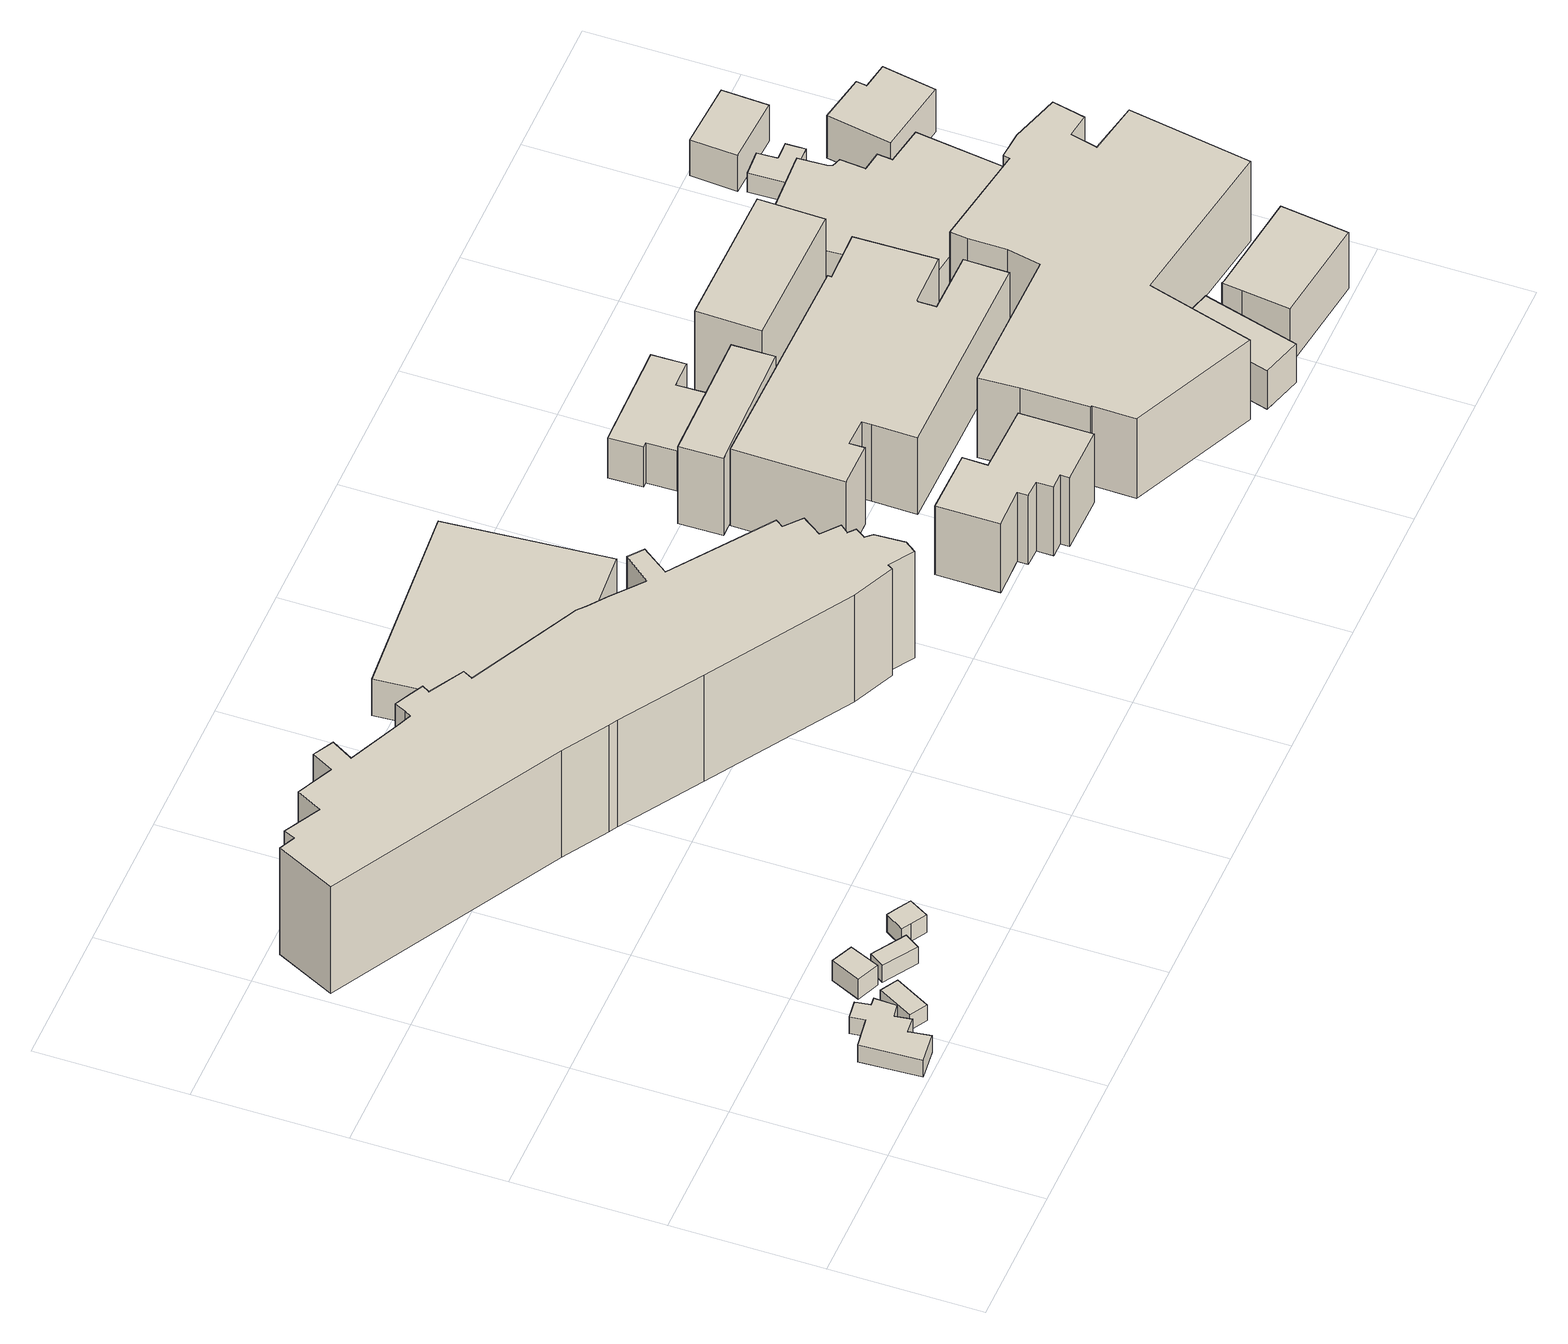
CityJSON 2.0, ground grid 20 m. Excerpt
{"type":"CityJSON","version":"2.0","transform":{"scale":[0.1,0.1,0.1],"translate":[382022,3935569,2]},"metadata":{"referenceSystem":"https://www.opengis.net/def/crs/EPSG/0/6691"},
"CityObjects":{
"building1":{"type":"Building","attributes":{"地域地区":", ,","usage":"401","measuredHeight":3.2,"BuildingDetails.fireproofStructureType":"0","BuildingDetails.landUsePlanType":"0","BuildingDetails.prefecture":"13","BuildingDetails.city":"13111","BuildingDetails.surveyYear":2016},"geometry":[{"type":"Solid","lod":"1","boundaries":[[[[0,1,2,3,4,5,6,7,8,9,10,11]],[[10,12,13,11]],[[9,14,12,10]],[[8,15,14,9]],[[7,16,15,8]],[[6,17,16,7]],[[5,18,17,6]],[[4,19,18,5]],[[3,20,19,4]],[[2,21,20,3]],[[1,22,21,2]],[[0,23,22,1]],[[11,13,23,0]],[[12,14,15,16,17,18,19,20,21,22,23,13]]]]}]},
"building2":{"type":"Building","attributes":{"平成28年度建物利用現況.図形面積":14.42,"平成28年度建物利用現況.建物地上階数":0,"平成28年度建物利用現況.建物地下階数":0,"平成28年度建物利用現況.建物構造コード":"0","平成28年度建物利用現況.建物用途分類コード":"121","平成28年度建物利用現況.建物用途細分類コード":"0","平成28年度建物利用現況.延べ面積換算コード":"0","平成28年度建物利用現況.変化フラグ":"0","平成28年度建物利用現況.延べ面積換算係数":"0.000","平成28年度建物利用現況.過年度修正フラグ":"0","平成28年度建物利用現況.調整フラグ":"1","平成28年度建物利用現況.説明注記":"物置","平成28年度建物利用現況.区市町村コード":"111","平成28年度建物利用現況.大字・町コード":"24","平成28年度建物利用現況.町・丁目コード":"2","平成28年度建物利用現況.13_区市町村コード_大字・町コード_町・丁目コード":"13111024002","平成28年度建物利用現況.区市町村名称":"大田区","平成28年度建物利用現況.町丁目名称":"多摩川二丁目","地域地区":", ,","usage":"401","measuredHeight":6.8,"BuildingDetails.buildingRoofEdgeArea":14.42,"BuildingDetails.fireproofStructureType":"0","BuildingDetails.landUsePlanType":"2121","BuildingDetails.prefecture":"13","BuildingDetails.city":"13111","BuildingDetails.surveyYear":2016},"geometry":[{"type":"Solid","lod":"1","boundaries":[[[[24,25,26,27]],[[26,28,29,27]],[[25,30,28,26]],[[24,31,30,25]],[[27,29,31,24]],[[28,30,31,29]]]]}]},
"building3":{"type":"Building","attributes":{"平成28年度建物利用現況.図形面積":14.15,"平成28年度建物利用現況.建物構造コード":"22","平成28年度建物利用現況.建物用途分類コード":"121","平成28年度建物利用現況.建物用途細分類コード":"0","平成28年度建物利用現況.延べ面積換算コード":"1","平成28年度建物利用現況.変化フラグ":"0","平成28年度建物利用現況.延べ面積換算係数":"1.000","平成28年度建物利用現況.過年度修正フラグ":"0","平成28年度建物利用現況.調整フラグ":"0","平成28年度建物利用現況.区市町村コード":"111","平成28年度建物利用現況.大字・町コード":"24","平成28年度建物利用現況.町・丁目コード":"2","平成28年度建物利用現況.13_区市町村コード_大字・町コード_町・丁目コード":"13111024002","平成28年度建物利用現況.区市町村名称":"大田区","平成28年度建物利用現況.町丁目名称":"多摩川二丁目","地域地区":", ,","usage":"401","measuredHeight":5.5,"storeysAboveGround":1,"storeysBelowGround":0,"BuildingDetails.buildingRoofEdgeArea":14.15,"BuildingDetails.fireproofStructureType":"1003","BuildingDetails.landUsePlanType":"2121","BuildingDetails.prefecture":"13","BuildingDetails.city":"13111","BuildingDetails.surveyYear":2016},"geometry":[{"type":"Solid","lod":"1","boundaries":[[[[32,33,34,35]],[[34,36,37,35]],[[33,38,36,34]],[[32,39,38,33]],[[35,37,39,32]],[[36,38,39,37]]]]}]},
"building4":{"type":"Building","attributes":{"平成28年度建物利用現況.図形面積":12.69,"平成28年度建物利用現況.建物地上階数":0,"平成28年度建物利用現況.建物地下階数":0,"平成28年度建物利用現況.建物構造コード":"0","平成28年度建物利用現況.建物用途分類コード":"121","平成28年度建物利用現況.建物用途細分類コード":"0","平成28年度建物利用現況.延べ面積換算コード":"0","平成28年度建物利用現況.変化フラグ":"0","平成28年度建物利用現況.延べ面積換算係数":"0.000","平成28年度建物利用現況.過年度修正フラグ":"0","平成28年度建物利用現況.調整フラグ":"1","平成28年度建物利用現況.説明注記":"物置","平成28年度建物利用現況.区市町村コード":"111","平成28年度建物利用現況.大字・町コード":"24","平成28年度建物利用現況.町・丁目コード":"2","平成28年度建物利用現況.13_区市町村コード_大字・町コード_町・丁目コード":"13111024002","平成28年度建物利用現況.区市町村名称":"大田区","平成28年度建物利用現況.町丁目名称":"多摩川二丁目","地域地区":", ,","usage":"401","measuredHeight":5.5,"BuildingDetails.buildingRoofEdgeArea":12.69,"BuildingDetails.fireproofStructureType":"0","BuildingDetails.landUsePlanType":"2121","BuildingDetails.prefecture":"13","BuildingDetails.city":"13111","BuildingDetails.surveyYear":2016},"geometry":[{"type":"Solid","lod":"1","boundaries":[[[[40,41,42,43]],[[42,44,45,43]],[[41,46,44,42]],[[40,47,46,41]],[[43,45,47,40]],[[44,46,47,45]]]]}]},
"building5":{"type":"Building","attributes":{"平成28年度建物利用現況.図形面積":10.86,"平成28年度建物利用現況.建物地上階数":0,"平成28年度建物利用現況.建物地下階数":0,"平成28年度建物利用現況.建物構造コード":"0","平成28年度建物利用現況.建物用途分類コード":"121","平成28年度建物利用現況.建物用途細分類コード":"0","平成28年度建物利用現況.延べ面積換算コード":"0","平成28年度建物利用現況.変化フラグ":"0","平成28年度建物利用現況.延べ面積換算係数":"0.000","平成28年度建物利用現況.過年度修正フラグ":"0","平成28年度建物利用現況.調整フラグ":"1","平成28年度建物利用現況.説明注記":"物置","平成28年度建物利用現況.区市町村コード":"111","平成28年度建物利用現況.大字・町コード":"24","平成28年度建物利用現況.町・丁目コード":"2","平成28年度建物利用現況.13_区市町村コード_大字・町コード_町・丁目コード":"13111024002","平成28年度建物利用現況.区市町村名称":"大田区","平成28年度建物利用現況.町丁目名称":"多摩川二丁目","地域地区":", ,","usage":"401","measuredHeight":8.4,"BuildingDetails.buildingRoofEdgeArea":10.86,"BuildingDetails.fireproofStructureType":"0","BuildingDetails.landUsePlanType":"2121","BuildingDetails.prefecture":"13","BuildingDetails.city":"13111","BuildingDetails.surveyYear":2016},"geometry":[{"type":"Solid","lod":"1","boundaries":[[[[48,49,50,51,52,53]],[[52,54,55,53]],[[51,56,54,52]],[[50,57,56,51]],[[49,58,57,50]],[[48,59,58,49]],[[53,55,59,48]],[[54,56,57,58,59,55]]]]}]},
"building6":{"type":"Building","attributes":{"平成28年度建物利用現況.図形面積":10.36,"平成28年度建物利用現況.建物地上階数":0,"平成28年度建物利用現況.建物地下階数":0,"平成28年度建物利用現況.建物構造コード":"0","平成28年度建物利用現況.建物用途分類コード":"132","平成28年度建物利用現況.建物用途細分類コード":"0","平成28年度建物利用現況.延べ面積換算コード":"0","平成28年度建物利用現況.変化フラグ":"0","平成28年度建物利用現況.延べ面積換算係数":"0.000","平成28年度建物利用現況.過年度修正フラグ":"0","平成28年度建物利用現況.調整フラグ":"1","平成28年度建物利用現況.説明注記":"外","平成28年度建物利用現況.区市町村コード":"111","平成28年度建物利用現況.大字・町コード":"24","平成28年度建物利用現況.町・丁目コード":"2","平成28年度建物利用現況.13_区市町村コード_大字・町コード_町・丁目コード":"13111024002","平成28年度建物利用現況.区市町村名称":"大田区","平成28年度建物利用現況.町丁目名称":"多摩川二丁目","地域地区":"11,18,25","多摩川浸水想定区域（計画規模）.規模":"L1","多摩川浸水想定区域（計画規模）.浸水ランク":"2","多摩川浸水想定区域（計画規模）.浸水深":1.69,"多摩川浸水想定区域（想定最大規模）.規模":"L2","多摩川浸水想定区域（想定最大規模）.浸水ランク":"2","多摩川浸水想定区域（想定最大規模）.浸水深":2.73,"多摩川浸水想定区域（想定最大規模）.継続時間":1,"城南地区浸水想定区域（想定最大規模）.規模":"L2","城南地区浸水想定区域（想定最大規模）.浸水ランク":"1","城南地区浸水想定区域（想定最大規模）.浸水深":0.281,"usage":"412","measuredHeight":11.4,"BuildingDetails.buildingRoofEdgeArea":10.36,"BuildingDetails.fireproofStructureType":"0","BuildingDetails.districtsAndZonesType":"11","BuildingDetails.landUsePlanType":"2112","BuildingDetails.prefecture":"13","BuildingDetails.city":"13111","BuildingDetails.surveyYear":2016},"geometry":[{"type":"Solid","lod":"1","boundaries":[[[[60,61,62,63,64,65]],[[64,66,67,65]],[[63,68,66,64]],[[62,69,68,63]],[[61,70,69,62]],[[60,71,70,61]],[[65,67,71,60]],[[66,68,69,70,71,67]]]]}]},
"building7":{"type":"Building","attributes":{"平成28年度建物利用現況.図形面積":1347.59,"平成28年度建物利用現況.建物地上階数":10,"平成28年度建物利用現況.建物地下階数":0,"平成28年度建物利用現況.建物構造コード":"11","平成28年度建物利用現況.建物用途分類コード":"132","平成28年度建物利用現況.建物用途細分類コード":"0","平成28年度建物利用現況.延べ面積換算コード":"1","平成28年度建物利用現況.変化フラグ":"0","平成28年度建物利用現況.延べ面積換算係数":"1.000","平成28年度建物利用現況.過年度修正フラグ":"0","平成28年度建物利用現況.調整フラグ":"0","平成28年度建物利用現況.区市町村コード":"111","平成28年度建物利用現況.大字・町コード":"24","平成28年度建物利用現況.町・丁目コード":"2","平成28年度建物利用現況.13_区市町村コード_大字・町コード_町・丁目コード":"13111024002","平成28年度建物利用現況.区市町村名称":"大田区","平成28年度建物利用現況.町丁目名称":"多摩川二丁目","地域地区":"11,18,25","多摩川浸水想定区域（計画規模）.規模":"L1","多摩川浸水想定区域（計画規模）.浸水ランク":"2","多摩川浸水想定区域（計画規模）.浸水深":1.72,"多摩川浸水想定区域（想定最大規模）.規模":"L2","多摩川浸水想定区域（想定最大規模）.浸水ランク":"2","多摩川浸水想定区域（想定最大規模）.浸水深":2.79,"多摩川浸水想定区域（想定最大規模）.継続時間":1,"城南地区浸水想定区域（想定最大規模）.規模":"L2","城南地区浸水想定区域（想定最大規模）.浸水ランク":"1","城南地区浸水想定区域（想定最大規模）.浸水深":0.281,"usage":"412","measuredHeight":29.2,"storeysAboveGround":10,"storeysBelowGround":0,"BuildingDetails.buildingRoofEdgeArea":1347.59,"BuildingDetails.fireproofStructureType":"1001","BuildingDetails.districtsAndZonesType":"11","BuildingDetails.landUsePlanType":"2112","BuildingDetails.prefecture":"13","BuildingDetails.city":"13111","BuildingDetails.surveyYear":2016},"geometry":[{"type":"Solid","lod":"1","boundaries":[[[[72,73,74,75,76,77,78,79,80,81,82,83,84,85,86,87,88,89,90,91,92,93,94,95,96,97,98,99,100,101,102,103,104,105,106,107,108,109,110,111,112,113,114,115]],[[114,116,117,115]],[[113,118,116,114]],[[112,119,118,113]],[[111,120,119,112]],[[110,121,120,111]],[[109,122,121,110]],[[108,123,122,109]],[[107,124,123,108]],[[106,125,124,107]],[[105,126,125,106]],[[104,127,126,105]],[[103,128,127,104]],[[102,129,128,103]],[[101,130,129,102]],[[100,131,130,101]],[[99,132,131,100]],[[98,133,132,99]],[[97,134,133,98]],[[96,135,134,97]],[[95,136,135,96]],[[94,137,136,95]],[[93,138,137,94]],[[92,139,138,93]],[[91,140,139,92]],[[90,141,140,91]],[[89,142,141,90]],[[88,143,142,89]],[[87,144,143,88]],[[86,145,144,87]],[[85,146,145,86]],[[84,147,146,85]],[[83,148,147,84]],[[82,149,148,83]],[[81,150,149,82]],[[80,151,150,81]],[[79,152,151,80]],[[78,153,152,79]],[[77,154,153,78]],[[76,155,154,77]],[[75,156,155,76]],[[74,157,156,75]],[[73,158,157,74]],[[72,159,158,73]],[[115,117,159,72]],[[116,118,119,120,121,122,123,124,125,126,127,128,129,130,131,132,133,134,135,136,137,138,139,140,141,142,143,144,145,146,147,148,149,150,151,152,153,154,155,156,157,158,159,117]]]]}]},
"building8":{"type":"Building","attributes":{"平成28年度建物利用現況.図形面積":623.64,"平成28年度建物利用現況.建物地上階数":0,"平成28年度建物利用現況.建物地下階数":0,"平成28年度建物利用現況.建物構造コード":"0","平成28年度建物利用現況.建物用途分類コード":"132","平成28年度建物利用現況.建物用途細分類コード":"0","平成28年度建物利用現況.延べ面積換算コード":"0","平成28年度建物利用現況.変化フラグ":"0","平成28年度建物利用現況.延べ面積換算係数":"0.000","平成28年度建物利用現況.過年度修正フラグ":"0","平成28年度建物利用現況.調整フラグ":"1","平成28年度建物利用現況.説明注記":"立体駐車場","平成28年度建物利用現況.区市町村コード":"111","平成28年度建物利用現況.大字・町コード":"24","平成28年度建物利用現況.町・丁目コード":"2","平成28年度建物利用現況.13_区市町村コード_大字・町コード_町・丁目コード":"13111024002","平成28年度建物利用現況.区市町村名称":"大田区","平成28年度建物利用現況.町丁目名称":"多摩川二丁目","地域地区":"11,18,25","多摩川浸水想定区域（計画規模）.規模":"L1","多摩川浸水想定区域（計画規模）.浸水ランク":"2","多摩川浸水想定区域（計画規模）.浸水深":1.79,"多摩川浸水想定区域（想定最大規模）.規模":"L2","多摩川浸水想定区域（想定最大規模）.浸水ランク":"2","多摩川浸水想定区域（想定最大規模）.浸水深":2.83,"多摩川浸水想定区域（想定最大規模）.継続時間":1,"城南地区浸水想定区域（想定最大規模）.規模":"L2","城南地区浸水想定区域（想定最大規模）.浸水ランク":"1","城南地区浸水想定区域（想定最大規模）.浸水深":0.284,"usage":"412","measuredHeight":7.7,"BuildingDetails.buildingRoofEdgeArea":623.64,"BuildingDetails.fireproofStructureType":"0","BuildingDetails.districtsAndZonesType":"11","BuildingDetails.landUsePlanType":"2112","BuildingDetails.prefecture":"13","BuildingDetails.city":"13111","BuildingDetails.surveyYear":2016},"geometry":[{"type":"Solid","lod":"1","boundaries":[[[[160,161,162,163,164,165,166,167,168,169,170]],[[169,171,172,170]],[[168,173,171,169]],[[167,174,173,168]],[[166,175,174,167]],[[165,176,175,166]],[[164,177,176,165]],[[163,178,177,164]],[[162,179,178,163]],[[161,180,179,162]],[[160,181,180,161]],[[170,172,181,160]],[[171,173,174,175,176,177,178,179,180,181,172]]]]}]},
"building9":{"type":"Building","attributes":{"平成28年度建物利用現況.図形面積":117.77,"平成28年度建物利用現況.建物構造コード":"11","平成28年度建物利用現況.建物用途分類コード":"132","平成28年度建物利用現況.建物用途細分類コード":"0","平成28年度建物利用現況.延べ面積換算コード":"1","平成28年度建物利用現況.変化フラグ":"0","平成28年度建物利用現況.延べ面積換算係数":"1.000","平成28年度建物利用現況.過年度修正フラグ":"0","平成28年度建物利用現況.調整フラグ":"0","平成28年度建物利用現況.区市町村コード":"111","平成28年度建物利用現況.大字・町コード":"24","平成28年度建物利用現況.町・丁目コード":"2","平成28年度建物利用現況.13_区市町村コード_大字・町コード_町・丁目コード":"13111024002","平成28年度建物利用現況.区市町村名称":"大田区","平成28年度建物利用現況.町丁目名称":"多摩川二丁目","地域地区":"11,18,25","多摩川浸水想定区域（計画規模）.規模":"L1","多摩川浸水想定区域（計画規模）.浸水ランク":"2","多摩川浸水想定区域（計画規模）.浸水深":1.88,"多摩川浸水想定区域（想定最大規模）.規模":"L2","多摩川浸水想定区域（想定最大規模）.浸水ランク":"3","多摩川浸水想定区域（想定最大規模）.浸水深":3.05,"多摩川浸水想定区域（想定最大規模）.継続時間":1,"城南地区浸水想定区域（想定最大規模）.規模":"L2","城南地区浸水想定区域（想定最大規模）.浸水ランク":"1","城南地区浸水想定区域（想定最大規模）.浸水深":0.204,"usage":"412","measuredHeight":6.2,"storeysAboveGround":1,"storeysBelowGround":0,"BuildingDetails.buildingRoofEdgeArea":117.77,"BuildingDetails.fireproofStructureType":"1001","BuildingDetails.districtsAndZonesType":"11","BuildingDetails.landUsePlanType":"2112","BuildingDetails.prefecture":"13","BuildingDetails.city":"13111","BuildingDetails.surveyYear":2016},"geometry":[{"type":"Solid","lod":"1","boundaries":[[[[182,183,184,185,186,187,188,189]],[[188,190,191,189]],[[187,192,190,188]],[[186,193,192,187]],[[185,194,193,186]],[[184,195,194,185]],[[183,196,195,184]],[[182,197,196,183]],[[189,191,197,182]],[[190,192,193,194,195,196,197,191]]]]}]},
"building10":{"type":"Building","attributes":{"平成28年度建物利用現況.図形面積":163.72,"平成28年度建物利用現況.建物地上階数":4,"平成28年度建物利用現況.建物地下階数":0,"平成28年度建物利用現況.建物構造コード":"11","平成28年度建物利用現況.建物用途分類コード":"132","平成28年度建物利用現況.建物用途細分類コード":"0","平成28年度建物利用現況.延べ面積換算コード":"1","平成28年度建物利用現況.変化フラグ":"0","平成28年度建物利用現況.延べ面積換算係数":"1.000","平成28年度建物利用現況.過年度修正フラグ":"0","平成28年度建物利用現況.調整フラグ":"0","平成28年度建物利用現況.区市町村コード":"111","平成28年度建物利用現況.大字・町コード":"24","平成28年度建物利用現況.町・丁目コード":"2","平成28年度建物利用現況.13_区市町村コード_大字・町コード_町・丁目コード":"13111024002","平成28年度建物利用現況.区市町村名称":"大田区","平成28年度建物利用現況.町丁目名称":"多摩川二丁目","地域地区":"11,18,25","多摩川浸水想定区域（計画規模）.規模":"L1","多摩川浸水想定区域（計画規模）.浸水ランク":"2","多摩川浸水想定区域（計画規模）.浸水深":1.44,"多摩川浸水想定区域（想定最大規模）.規模":"L2","多摩川浸水想定区域（想定最大規模）.浸水ランク":"2","多摩川浸水想定区域（想定最大規模）.浸水深":2.48,"多摩川浸水想定区域（想定最大規模）.継続時間":1,"城南地区浸水想定区域（想定最大規模）.規模":"L2","城南地区浸水想定区域（想定最大規模）.浸水ランク":"1","城南地区浸水想定区域（想定最大規模）.浸水深":0.1,"usage":"412","measuredHeight":12.6,"storeysAboveGround":4,"storeysBelowGround":0,"BuildingDetails.buildingRoofEdgeArea":163.72,"BuildingDetails.fireproofStructureType":"1001","BuildingDetails.districtsAndZonesType":"11","BuildingDetails.landUsePlanType":"2112","BuildingDetails.prefecture":"13","BuildingDetails.city":"13111","BuildingDetails.surveyYear":2016},"geometry":[{"type":"Solid","lod":"1","boundaries":[[[[198,199,200,201,202,203,204,205,206,207,208,209]],[[208,210,211,209]],[[207,212,210,208]],[[206,213,212,207]],[[205,214,213,206]],[[204,215,214,205]],[[203,216,215,204]],[[202,217,216,203]],[[201,218,217,202]],[[200,219,218,201]],[[199,220,219,200]],[[198,221,220,199]],[[209,211,221,198]],[[210,212,213,214,215,216,217,218,219,220,221,211]]]]}]},
"building11":{"type":"Building","attributes":{"平成28年度建物利用現況.図形面積":101.2,"平成28年度建物利用現況.建物地上階数":4,"平成28年度建物利用現況.建物地下階数":0,"平成28年度建物利用現況.建物構造コード":"11","平成28年度建物利用現況.建物用途分類コード":"141","平成28年度建物利用現況.建物用途細分類コード":"0","平成28年度建物利用現況.延べ面積換算コード":"1","平成28年度建物利用現況.変化フラグ":"0","平成28年度建物利用現況.延べ面積換算係数":"1.000","平成28年度建物利用現況.過年度修正フラグ":"0","平成28年度建物利用現況.調整フラグ":"0","平成28年度建物利用現況.区市町村コード":"111","平成28年度建物利用現況.大字・町コード":"24","平成28年度建物利用現況.町・丁目コード":"2","平成28年度建物利用現況.13_区市町村コード_大字・町コード_町・丁目コード":"13111024002","平成28年度建物利用現況.区市町村名称":"大田区","平成28年度建物利用現況.町丁目名称":"多摩川二丁目","地域地区":"11,18,25","多摩川浸水想定区域（計画規模）.規模":"L1","多摩川浸水想定区域（計画規模）.浸水ランク":"2","多摩川浸水想定区域（計画規模）.浸水深":1.48,"多摩川浸水想定区域（想定最大規模）.規模":"L2","多摩川浸水想定区域（想定最大規模）.浸水ランク":"2","多摩川浸水想定区域（想定最大規模）.浸水深":2.44,"多摩川浸水想定区域（想定最大規模）.継続時間":1,"城南地区浸水想定区域（想定最大規模）.規模":"L2","城南地区浸水想定区域（想定最大規模）.浸水ランク":"1","城南地区浸水想定区域（想定最大規模）.浸水深":0.124,"usage":"441","measuredHeight":15.3,"storeysAboveGround":4,"storeysBelowGround":0,"BuildingDetails.buildingRoofEdgeArea":101.2,"BuildingDetails.fireproofStructureType":"1001","BuildingDetails.districtsAndZonesType":"11","BuildingDetails.landUsePlanType":"213","BuildingDetails.prefecture":"13","BuildingDetails.city":"13111","BuildingDetails.surveyYear":2016},"geometry":[{"type":"Solid","lod":"1","boundaries":[[[[222,223,224,225]],[[224,226,227,225]],[[223,228,226,224]],[[222,229,228,223]],[[225,227,229,222]],[[226,228,229,227]]]]}]},
"building12":{"type":"Building","attributes":{"平成28年度建物利用現況.図形面積":104.91,"平成28年度建物利用現況.建物地上階数":2,"平成28年度建物利用現況.建物地下階数":0,"平成28年度建物利用現況.建物構造コード":"12","平成28年度建物利用現況.建物用途分類コード":"141","平成28年度建物利用現況.建物用途細分類コード":"0","平成28年度建物利用現況.延べ面積換算コード":"1","平成28年度建物利用現況.変化フラグ":"0","平成28年度建物利用現況.延べ面積換算係数":"1.000","平成28年度建物利用現況.過年度修正フラグ":"0","平成28年度建物利用現況.調整フラグ":"0","平成28年度建物利用現況.区市町村コード":"111","平成28年度建物利用現況.大字・町コード":"24","平成28年度建物利用現況.町・丁目コード":"2","平成28年度建物利用現況.13_区市町村コード_大字・町コード_町・丁目コード":"13111024002","平成28年度建物利用現況.区市町村名称":"大田区","平成28年度建物利用現況.町丁目名称":"多摩川二丁目","地域地区":"11,18,25","多摩川浸水想定区域（計画規模）.規模":"L1","多摩川浸水想定区域（計画規模）.浸水ランク":"2","多摩川浸水想定区域（計画規模）.浸水深":1.26,"多摩川浸水想定区域（想定最大規模）.規模":"L2","多摩川浸水想定区域（想定最大規模）.浸水ランク":"2","多摩川浸水想定区域（想定最大規模）.浸水深":2.14,"多摩川浸水想定区域（想定最大規模）.継続時間":1,"城南地区浸水想定区域（想定最大規模）.規模":"L2","城南地区浸水想定区域（想定最大規模）.浸水ランク":"1","城南地区浸水想定区域（想定最大規模）.浸水深":0.069,"usage":"441","measuredHeight":7.1,"storeysAboveGround":2,"storeysBelowGround":0,"BuildingDetails.buildingRoofEdgeArea":104.91,"BuildingDetails.fireproofStructureType":"1002","BuildingDetails.districtsAndZonesType":"11","BuildingDetails.landUsePlanType":"213","BuildingDetails.prefecture":"13","BuildingDetails.city":"13111","BuildingDetails.surveyYear":2016},"geometry":[{"type":"Solid","lod":"1","boundaries":[[[[230,231,232,233,234,235,236,237]],[[236,238,239,237]],[[235,240,238,236]],[[234,241,240,235]],[[233,242,241,234]],[[232,243,242,233]],[[231,244,243,232]],[[230,245,244,231]],[[237,239,245,230]],[[238,240,241,242,243,244,245,239]]]]}]},
"building13":{"type":"Building","attributes":{"平成28年度建物利用現況.図形面積":679.63,"平成28年度建物利用現況.建物地上階数":4,"平成28年度建物利用現況.建物地下階数":0,"平成28年度建物利用現況.建物構造コード":"11","平成28年度建物利用現況.建物用途分類コード":"141","平成28年度建物利用現況.建物用途細分類コード":"0","平成28年度建物利用現況.延べ面積換算コード":"2","平成28年度建物利用現況.変化フラグ":"0","平成28年度建物利用現況.延べ面積換算係数":"0.800","平成28年度建物利用現況.過年度修正フラグ":"0","平成28年度建物利用現況.調整フラグ":"0","平成28年度建物利用現況.区市町村コード":"111","平成28年度建物利用現況.大字・町コード":"24","平成28年度建物利用現況.町・丁目コード":"2","平成28年度建物利用現況.13_区市町村コード_大字・町コード_町・丁目コード":"13111024002","平成28年度建物利用現況.区市町村名称":"大田区","平成28年度建物利用現況.町丁目名称":"多摩川二丁目","地域地区":"11,18,25","多摩川浸水想定区域（計画規模）.規模":"L1","多摩川浸水想定区域（計画規模）.浸水ランク":"2","多摩川浸水想定区域（計画規模）.浸水深":1.48,"多摩川浸水想定区域（想定最大規模）.規模":"L2","多摩川浸水想定区域（想定最大規模）.浸水ランク":"2","多摩川浸水想定区域（想定最大規模）.浸水深":2.44,"多摩川浸水想定区域（想定最大規模）.継続時間":1,"城南地区浸水想定区域（想定最大規模）.規模":"L2","城南地区浸水想定区域（想定最大規模）.浸水ランク":"1","城南地区浸水想定区域（想定最大規模）.浸水深":0.124,"usage":"441","measuredHeight":15,"storeysAboveGround":4,"storeysBelowGround":0,"BuildingDetails.buildingRoofEdgeArea":679.63,"BuildingDetails.fireproofStructureType":"1001","BuildingDetails.districtsAndZonesType":"11","BuildingDetails.landUsePlanType":"213","BuildingDetails.prefecture":"13","BuildingDetails.city":"13111","BuildingDetails.surveyYear":2016},"geometry":[{"type":"Solid","lod":"1","boundaries":[[[[246,247,248,249,250,251,252,253,254,255,256,257,258,259,260,261]],[[260,262,263,261]],[[259,264,262,260]],[[258,265,264,259]],[[257,266,265,258]],[[256,267,266,257]],[[255,268,267,256]],[[254,269,268,255]],[[253,270,269,254]],[[252,271,270,253]],[[251,272,271,252]],[[250,273,272,251]],[[249,274,273,250]],[[248,275,274,249]],[[247,276,275,248]],[[246,277,276,247]],[[261,263,277,246]],[[262,264,265,266,267,268,269,270,271,272,273,274,275,276,277,263]]]]}]},
"building14":{"type":"Building","attributes":{"平成28年度建物利用現況.図形面積":172,"平成28年度建物利用現況.建物地上階数":4,"平成28年度建物利用現況.建物地下階数":0,"平成28年度建物利用現況.建物構造コード":"11","平成28年度建物利用現況.建物用途分類コード":"141","平成28年度建物利用現況.建物用途細分類コード":"0","平成28年度建物利用現況.延べ面積換算コード":"1","平成28年度建物利用現況.変化フラグ":"0","平成28年度建物利用現況.延べ面積換算係数":"1.000","平成28年度建物利用現況.過年度修正フラグ":"0","平成28年度建物利用現況.調整フラグ":"0","平成28年度建物利用現況.区市町村コード":"111","平成28年度建物利用現況.大字・町コード":"24","平成28年度建物利用現況.町・丁目コード":"2","平成28年度建物利用現況.13_区市町村コード_大字・町コード_町・丁目コード":"13111024002","平成28年度建物利用現況.区市町村名称":"大田区","平成28年度建物利用現況.町丁目名称":"多摩川二丁目","地域地区":"11,18,25","多摩川浸水想定区域（計画規模）.規模":"L1","多摩川浸水想定区域（計画規模）.浸水ランク":"2","多摩川浸水想定区域（計画規模）.浸水深":1.01,"多摩川浸水想定区域（想定最大規模）.規模":"L2","多摩川浸水想定区域（想定最大規模）.浸水ランク":"2","多摩川浸水想定区域（想定最大規模）.浸水深":1.81,"多摩川浸水想定区域（想定最大規模）.継続時間":1,"城南地区浸水想定区域（想定最大規模）.規模":"L2","城南地区浸水想定区域（想定最大規模）.浸水ランク":"1","城南地区浸水想定区域（想定最大規模）.浸水深":0.032,"usage":"441","measuredHeight":16.7,"storeysAboveGround":4,"storeysBelowGround":0,"BuildingDetails.buildingRoofEdgeArea":172,"BuildingDetails.fireproofStructureType":"1001","BuildingDetails.districtsAndZonesType":"11","BuildingDetails.landUsePlanType":"213","BuildingDetails.prefecture":"13","BuildingDetails.city":"13111","BuildingDetails.surveyYear":2016},"geometry":[{"type":"Solid","lod":"1","boundaries":[[[[278,279,280,281]],[[280,282,283,281]],[[279,284,282,280]],[[278,285,284,279]],[[281,283,285,278]],[[282,284,285,283]]]]}]},
"building15":{"type":"Building","attributes":{"平成28年度建物利用現況.図形面積":74.82,"平成28年度建物利用現況.建物地上階数":2,"平成28年度建物利用現況.建物地下階数":0,"平成28年度建物利用現況.建物構造コード":"21","平成28年度建物利用現況.建物用途分類コード":"132","平成28年度建物利用現況.建物用途細分類コード":"0","平成28年度建物利用現況.延べ面積換算コード":"1","平成28年度建物利用現況.変化フラグ":"0","平成28年度建物利用現況.延べ面積換算係数":"1.000","平成28年度建物利用現況.過年度修正フラグ":"0","平成28年度建物利用現況.調整フラグ":"0","平成28年度建物利用現況.区市町村コード":"111","平成28年度建物利用現況.大字・町コード":"24","平成28年度建物利用現況.町・丁目コード":"2","平成28年度建物利用現況.13_区市町村コード_大字・町コード_町・丁目コード":"13111024002","平成28年度建物利用現況.区市町村名称":"大田区","平成28年度建物利用現況.町丁目名称":"多摩川二丁目","地域地区":"11,18,25","多摩川浸水想定区域（計画規模）.規模":"L1","多摩川浸水想定区域（計画規模）.浸水ランク":"1","多摩川浸水想定区域（計画規模）.浸水深":0.46,"多摩川浸水想定区域（想定最大規模）.規模":"L2","多摩川浸水想定区域（想定最大規模）.浸水ランク":"2","多摩川浸水想定区域（想定最大規模）.浸水深":1.14,"多摩川浸水想定区域（想定最大規模）.継続時間":1,"usage":"412","measuredHeight":7,"storeysAboveGround":2,"storeysBelowGround":0,"BuildingDetails.buildingRoofEdgeArea":74.82,"BuildingDetails.fireproofStructureType":"1003","BuildingDetails.districtsAndZonesType":"11","BuildingDetails.landUsePlanType":"2112","BuildingDetails.prefecture":"13","BuildingDetails.city":"13111","BuildingDetails.surveyYear":2016},"geometry":[{"type":"Solid","lod":"1","boundaries":[[[[286,287,288,289]],[[288,290,291,289]],[[287,292,290,288]],[[286,293,292,287]],[[289,291,293,286]],[[290,292,293,291]]]]}]},
"building16":{"type":"Building","attributes":{"平成28年度建物利用現況.図形面積":1099.94,"平成28年度建物利用現況.建物地上階数":4,"平成28年度建物利用現況.建物地下階数":0,"平成28年度建物利用現況.建物構造コード":"11","平成28年度建物利用現況.建物用途分類コード":"141","平成28年度建物利用現況.建物用途細分類コード":"0","平成28年度建物利用現況.延べ面積換算コード":"2","平成28年度建物利用現況.変化フラグ":"0","平成28年度建物利用現況.延べ面積換算係数":"0.800","平成28年度建物利用現況.過年度修正フラグ":"0","平成28年度建物利用現況.調整フラグ":"0","平成28年度建物利用現況.区市町村コード":"111","平成28年度建物利用現況.大字・町コード":"24","平成28年度建物利用現況.町・丁目コード":"2","平成28年度建物利用現況.13_区市町村コード_大字・町コード_町・丁目コード":"13111024002","平成28年度建物利用現況.区市町村名称":"大田区","平成28年度建物利用現況.町丁目名称":"多摩川二丁目","地域地区":"11,18,25","多摩川浸水想定区域（計画規模）.規模":"L1","多摩川浸水想定区域（計画規模）.浸水ランク":"2","多摩川浸水想定区域（計画規模）.浸水深":1.28,"多摩川浸水想定区域（想定最大規模）.規模":"L2","多摩川浸水想定区域（想定最大規模）.浸水ランク":"2","多摩川浸水想定区域（想定最大規模）.浸水深":2.16,"多摩川浸水想定区域（想定最大規模）.継続時間":1,"城南地区浸水想定区域（想定最大規模）.規模":"L2","城南地区浸水想定区域（想定最大規模）.浸水ランク":"1","城南地区浸水想定区域（想定最大規模）.浸水深":0.233,"usage":"441","measuredHeight":17.2,"storeysAboveGround":4,"storeysBelowGround":0,"BuildingDetails.buildingRoofEdgeArea":1099.94,"BuildingDetails.fireproofStructureType":"1001","BuildingDetails.districtsAndZonesType":"11","BuildingDetails.landUsePlanType":"213","BuildingDetails.prefecture":"13","BuildingDetails.city":"13111","BuildingDetails.surveyYear":2016},"geometry":[{"type":"Solid","lod":"1","boundaries":[[[[294,295,296,297,298,299,300,301,302,303,304,305,306,307,308,309,310,311,312,313]],[[312,314,315,313]],[[311,316,314,312]],[[310,317,316,311]],[[309,318,317,310]],[[308,319,318,309]],[[307,320,319,308]],[[306,321,320,307]],[[305,322,321,306]],[[304,323,322,305]],[[303,324,323,304]],[[302,325,324,303]],[[301,326,325,302]],[[300,327,326,301]],[[299,328,327,300]],[[298,329,328,299]],[[297,330,329,298]],[[296,331,330,297]],[[295,332,331,296]],[[294,333,332,295]],[[313,315,333,294]],[[314,316,317,318,319,320,321,322,323,324,325,326,327,328,329,330,331,332,333,315]]]]}]},
"building17":{"type":"Building","attributes":{"平成28年度建物利用現況.図形面積":130.33,"平成28年度建物利用現況.建物地上階数":3,"平成28年度建物利用現況.建物地下階数":0,"平成28年度建物利用現況.建物構造コード":"11","平成28年度建物利用現況.建物用途分類コード":"132","平成28年度建物利用現況.建物用途細分類コード":"0","平成28年度建物利用現況.延べ面積換算コード":"1","平成28年度建物利用現況.変化フラグ":"0","平成28年度建物利用現況.延べ面積換算係数":"1.000","平成28年度建物利用現況.過年度修正フラグ":"0","平成28年度建物利用現況.調整フラグ":"0","平成28年度建物利用現況.区市町村コード":"111","平成28年度建物利用現況.大字・町コード":"24","平成28年度建物利用現況.町・丁目コード":"2","平成28年度建物利用現況.13_区市町村コード_大字・町コード_町・丁目コード":"13111024002","平成28年度建物利用現況.区市町村名称":"大田区","平成28年度建物利用現況.町丁目名称":"多摩川二丁目","地域地区":"11,18,25","多摩川浸水想定区域（計画規模）.規模":"L1","多摩川浸水想定区域（計画規模）.浸水ランク":"2","多摩川浸水想定区域（計画規模）.浸水深":0.86,"多摩川浸水想定区域（想定最大規模）.規模":"L2","多摩川浸水想定区域（想定最大規模）.浸水ランク":"2","多摩川浸水想定区域（想定最大規模）.浸水深":1.54,"多摩川浸水想定区域（想定最大規模）.継続時間":1,"usage":"412","measuredHeight":9.5,"storeysAboveGround":3,"storeysBelowGround":0,"BuildingDetails.buildingRoofEdgeArea":130.33,"BuildingDetails.fireproofStructureType":"1001","BuildingDetails.districtsAndZonesType":"11","BuildingDetails.landUsePlanType":"2112","BuildingDetails.prefecture":"13","BuildingDetails.city":"13111","BuildingDetails.surveyYear":2016},"geometry":[{"type":"Solid","lod":"1","boundaries":[[[[334,335,336,337,338,339]],[[338,340,341,339]],[[337,342,340,338]],[[336,343,342,337]],[[335,344,343,336]],[[334,345,344,335]],[[339,341,345,334]],[[340,342,343,344,345,341]]]]}]},
"building18":{"type":"Building","attributes":{"平成28年度建物利用現況.図形面積":413.98,"平成28年度建物利用現況.建物地上階数":2,"平成28年度建物利用現況.建物地下階数":0,"平成28年度建物利用現況.建物構造コード":"21","平成28年度建物利用現況.建物用途分類コード":"143","平成28年度建物利用現況.建物用途細分類コード":"2","平成28年度建物利用現況.延べ面積換算コード":"2","平成28年度建物利用現況.変化フラグ":"0","平成28年度建物利用現況.延べ面積換算係数":"0.900","平成28年度建物利用現況.過年度修正フラグ":"0","平成28年度建物利用現況.調整フラグ":"0","平成28年度建物利用現況.区市町村コード":"111","平成28年度建物利用現況.大字・町コード":"24","平成28年度建物利用現況.町・丁目コード":"2","平成28年度建物利用現況.13_区市町村コード_大字・町コード_町・丁目コード":"13111024002","平成28年度建物利用現況.区市町村名称":"大田区","平成28年度建物利用現況.町丁目名称":"多摩川二丁目","地域地区":"11,18,25","多摩川浸水想定区域（計画規模）.規模":"L1","多摩川浸水想定区域（計画規模）.浸水ランク":"2","多摩川浸水想定区域（計画規模）.浸水深":1.09,"多摩川浸水想定区域（想定最大規模）.規模":"L2","多摩川浸水想定区域（想定最大規模）.浸水ランク":"2","多摩川浸水想定区域（想定最大規模）.浸水深":1.93,"多摩川浸水想定区域（想定最大規模）.継続時間":1,"城南地区浸水想定区域（想定最大規模）.規模":"L2","城南地区浸水想定区域（想定最大規模）.浸水ランク":"1","城南地区浸水想定区域（想定最大規模）.浸水深":0.084,"usage":"431","measuredHeight":7.6,"storeysAboveGround":2,"storeysBelowGround":0,"BuildingDetails.buildingRoofEdgeArea":413.98,"BuildingDetails.fireproofStructureType":"1003","BuildingDetails.districtsAndZonesType":"11","BuildingDetails.landUsePlanType":"216","BuildingDetails.prefecture":"13","BuildingDetails.city":"13111","BuildingDetails.surveyYear":2016},"geometry":[{"type":"Solid","lod":"1","boundaries":[[[[346,347,348,349,350,351,352,353,354,355,356,357,358,359,360]],[[359,361,362,360]],[[358,363,361,359]],[[357,364,363,358]],[[356,365,364,357]],[[355,366,365,356]],[[354,367,366,355]],[[353,368,367,354]],[[352,369,368,353]],[[351,370,369,352]],[[350,371,370,351]],[[349,372,371,350]],[[348,373,372,349]],[[347,374,373,348]],[[346,375,374,347]],[[360,362,375,346]],[[361,363,364,365,366,367,368,369,370,371,372,373,374,375,362]]]]}]},
"building19":{"type":"Building","attributes":{"平成28年度建物利用現況.図形面積":24.81,"平成28年度建物利用現況.建物構造コード":"21","平成28年度建物利用現況.建物用途分類コード":"131","平成28年度建物利用現況.建物用途細分類コード":"0","平成28年度建物利用現況.延べ面積換算コード":"1","平成28年度建物利用現況.変化フラグ":"0","平成28年度建物利用現況.延べ面積換算係数":"1.000","平成28年度建物利用現況.過年度修正フラグ":"0","平成28年度建物利用現況.調整フラグ":"0","平成28年度建物利用現況.区市町村コード":"111","平成28年度建物利用現況.大字・町コード":"24","平成28年度建物利用現況.町・丁目コード":"2","平成28年度建物利用現況.13_区市町村コード_大字・町コード_町・丁目コード":"13111024002","平成28年度建物利用現況.区市町村名称":"大田区","平成28年度建物利用現況.町丁目名称":"多摩川二丁目","地域地区":"11,18,25","多摩川浸水想定区域（計画規模）.規模":"L1","多摩川浸水想定区域（計画規模）.浸水ランク":"2","多摩川浸水想定区域（計画規模）.浸水深":1.06,"多摩川浸水想定区域（想定最大規模）.規模":"L2","多摩川浸水想定区域（想定最大規模）.浸水ランク":"2","多摩川浸水想定区域（想定最大規模）.浸水深":1.79,"多摩川浸水想定区域（想定最大規模）.継続時間":1,"城南地区浸水想定区域（想定最大規模）.規模":"L2","城南地区浸水想定区域（想定最大規模）.浸水ランク":"1","城南地区浸水想定区域（想定最大規模）.浸水深":0.084,"usage":"411","measuredHeight":3.6,"storeysAboveGround":1,"storeysBelowGround":0,"BuildingDetails.buildingRoofEdgeArea":24.81,"BuildingDetails.fireproofStructureType":"1003","BuildingDetails.districtsAndZonesType":"11","BuildingDetails.landUsePlanType":"2111","BuildingDetails.prefecture":"13","BuildingDetails.city":"13111","BuildingDetails.surveyYear":2016},"geometry":[{"type":"Solid","lod":"1","boundaries":[[[[376,377,378,379,380,381]],[[380,382,383,381]],[[379,384,382,380]],[[378,385,384,379]],[[377,386,385,378]],[[376,387,386,377]],[[381,383,387,376]],[[382,384,385,386,387,383]]]]}]},
"building20":{"type":"Building","attributes":{"平成28年度建物利用現況.図形面積":55.93,"平成28年度建物利用現況.建物地上階数":2,"平成28年度建物利用現況.建物地下階数":0,"平成28年度建物利用現況.建物構造コード":"22","平成28年度建物利用現況.建物用途分類コード":"131","平成28年度建物利用現況.建物用途細分類コード":"0","平成28年度建物利用現況.延べ面積換算コード":"2","平成28年度建物利用現況.変化フラグ":"0","平成28年度建物利用現況.延べ面積換算係数":"0.900","平成28年度建物利用現況.過年度修正フラグ":"0","平成28年度建物利用現況.調整フラグ":"0","平成28年度建物利用現況.区市町村コード":"111","平成28年度建物利用現況.大字・町コード":"24","平成28年度建物利用現況.町・丁目コード":"2","平成28年度建物利用現況.13_区市町村コード_大字・町コード_町・丁目コード":"13111024002","平成28年度建物利用現況.区市町村名称":"大田区","平成28年度建物利用現況.町丁目名称":"多摩川二丁目","地域地区":"11,18,25","多摩川浸水想定区域（計画規模）.規模":"L1","多摩川浸水想定区域（計画規模）.浸水ランク":"2","多摩川浸水想定区域（計画規模）.浸水深":1.06,"多摩川浸水想定区域（想定最大規模）.規模":"L2","多摩川浸水想定区域（想定最大規模）.浸水ランク":"2","多摩川浸水想定区域（想定最大規模）.浸水深":1.79,"多摩川浸水想定区域（想定最大規模）.継続時間":1,"城南地区浸水想定区域（想定最大規模）.規模":"L2","城南地区浸水想定区域（想定最大規模）.浸水ランク":"1","城南地区浸水想定区域（想定最大規模）.浸水深":0.198,"usage":"411","measuredHeight":7.2,"storeysAboveGround":2,"storeysBelowGround":0,"BuildingDetails.buildingRoofEdgeArea":55.93,"BuildingDetails.fireproofStructureType":"1003","BuildingDetails.districtsAndZonesType":"11","BuildingDetails.landUsePlanType":"2111","BuildingDetails.prefecture":"13","BuildingDetails.city":"13111","BuildingDetails.surveyYear":2016},"geometry":[{"type":"Solid","lod":"1","boundaries":[[[[388,389,390,391]],[[390,392,393,391]],[[389,394,392,390]],[[388,395,394,389]],[[391,393,395,388]],[[392,394,395,393]]]]}]},
"building21":{"type":"Building","attributes":{"平成28年度建物利用現況.図形面積":84.77,"平成28年度建物利用現況.建物地上階数":2,"平成28年度建物利用現況.建物地下階数":0,"平成28年度建物利用現況.建物構造コード":"21","平成28年度建物利用現況.建物用途分類コード":"123","平成28年度建物利用現況.建物用途細分類コード":"0","平成28年度建物利用現況.延べ面積換算コード":"1","平成28年度建物利用現況.変化フラグ":"0","平成28年度建物利用現況.延べ面積換算係数":"1.000","平成28年度建物利用現況.過年度修正フラグ":"0","平成28年度建物利用現況.調整フラグ":"0","平成28年度建物利用現況.区市町村コード":"111","平成28年度建物利用現況.大字・町コード":"24","平成28年度建物利用現況.町・丁目コード":"2","平成28年度建物利用現況.13_区市町村コード_大字・町コード_町・丁目コード":"13111024002","平成28年度建物利用現況.区市町村名称":"大田区","平成28年度建物利用現況.町丁目名称":"多摩川二丁目","地域地区":"11,18,25","多摩川浸水想定区域（計画規模）.規模":"L1","多摩川浸水想定区域（計画規模）.浸水ランク":"2","多摩川浸水想定区域（計画規模）.浸水深":1.17,"多摩川浸水想定区域（想定最大規模）.規模":"L2","多摩川浸水想定区域（想定最大規模）.浸水ランク":"2","多摩川浸水想定区域（想定最大規模）.浸水深":1.91,"多摩川浸水想定区域（想定最大規模）.継続時間":1,"城南地区浸水想定区域（想定最大規模）.規模":"L2","城南地区浸水想定区域（想定最大規模）.浸水ランク":"1","城南地区浸水想定区域（想定最大規模）.浸水深":0.195,"usage":"413","measuredHeight":8,"storeysAboveGround":2,"storeysBelowGround":0,"BuildingDetails.buildingRoofEdgeArea":84.77,"BuildingDetails.fireproofStructureType":"1003","BuildingDetails.districtsAndZonesType":"11","BuildingDetails.landUsePlanType":"211","BuildingDetails.prefecture":"13","BuildingDetails.city":"13111","BuildingDetails.surveyYear":2016},"geometry":[{"type":"Solid","lod":"1","boundaries":[[[[396,397,398,399,400,401]],[[400,402,403,401]],[[399,404,402,400]],[[398,405,404,399]],[[397,406,405,398]],[[396,407,406,397]],[[401,403,407,396]],[[402,404,405,406,407,403]]]]}]}
},
"vertices":[
[174,95,6],[172,115,6],[197,118,6],[200,98,6],[211,99,6],[210,69,6],[192,66,6],[195,44,6],[174,42,6],[178,13,6],[136,8,6],[132,89,6],[136,8,34],[132,89,34],[178,13,34],[174,42,34],[195,44,34],[192,66,34],[210,69,34],[211,99,34],[200,98,34],[197,118,34],[172,115,34],[174,95,34],
[224,37,7],[201,50,7],[227,97,7],[250,84,7],[227,97,33],[250,84,33],[201,50,33],[224,37,33],
[253,110,12],[223,123,12],[241,163,12],[270,150,12],[241,163,45],[270,150,45],[223,123,45],[253,110,45],
[304,79,11],[260,107,11],[273,127,11],[317,99,11],[273,127,39],[317,99,39],[260,107,39],[304,79,39],
[368,113,14],[353,87,14],[332,99,14],[321,106,14],[337,131,14],[348,125,14],[337,131,43],[348,125,43],[321,106,43],[332,99,43],[353,87,43],[368,113,43],
[310,739,22],[303,724,22],[279,725,22],[277,749,22],[323,754,22],[326,731,22],[323,754,57],[326,731,57],[277,749,57],[279,725,57],[303,724,57],[310,739,57],
[208,755,21],[279,723,21],[298,715,21],[303,724,21],[310,739,21],[326,731,21],[349,719,21],[343,709,21],[389,683,21],[382,670,21],[531,596,21],[541,587,21],[565,569,21],[605,536,21],[634,572,21],[653,557,21],[627,521,21],[753,430,21],[746,420,21],[768,401,21],[750,375,21],[773,356,21],[764,345,21],[773,337,21],[764,324,21],[772,315,21],[774,275,21],[763,260,21],[731,281,21],[727,274,21],[670,300,21],[484,418,21],[378,486,21],[367,492,21],[308,529,21],[1,701,21],[40,780,21],[61,770,21],[68,785,21],[116,759,21],[134,793,21],[182,770,21],[198,799,21],[225,784,21],[198,799,199],[225,784,199],[182,770,199],[134,793,199],[116,759,199],[68,785,199],[61,770,199],[40,780,199],[1,701,199],[308,529,199],[367,492,199],[378,486,199],[484,418,199],[670,300,199],[727,274,199],[731,281,199],[763,260,199],[774,275,199],[772,315,199],[764,324,199],[773,337,199],[764,345,199],[773,356,199],[750,375,199],[768,401,199],[746,420,199],[753,430,199],[627,521,199],[653,557,199],[634,572,199],[605,536,199],[565,569,199],[541,587,199],[531,596,199],[382,670,199],[389,683,199],[343,709,199],[349,719,199],[326,731,199],[310,739,199],[303,724,199],[298,715,199],[279,723,199],[208,755,199],
[528,608,22],[525,626,22],[503,619,22],[500,647,22],[449,644,22],[408,663,22],[400,756,22],[450,758,22],[445,820,22],[716,841,22],[733,623,22],[716,841,83],[733,623,83],[445,820,83],[450,758,83],[400,756,83],[408,663,83],[449,644,83],[500,647,83],[503,619,83],[525,626,83],[528,608,83],
[725,467,23],[647,530,23],[656,546,23],[650,579,23],[565,569,23],[541,587,23],[741,602,23],[750,502,23],[741,602,62],[750,502,62],[541,587,62],[565,569,62],[650,579,62],[656,546,62],[647,530,62],[725,467,62],
[1075,250,24],[1075,154,24],[997,155,24],[997,167,24],[976,167,24],[976,189,24],[952,190,24],[952,204,24],[897,203,24],[897,286,24],[983,285,24],[982,252,24],[983,285,139],[982,252,139],[897,286,139],[897,203,139],[952,204,139],[952,190,139],[976,189,139],[976,167,139],[997,167,139],[997,155,139],[1075,154,139],[1075,250,139],
[869,541,23],[868,598,23],[1047,600,23],[1048,544,23],[1047,600,152],[1048,544,152],[868,598,152],[869,541,152],
[1019,659,23],[1020,620,23],[918,618,23],[917,657,23],[910,657,23],[909,702,23],[1055,704,23],[1056,659,23],[1055,704,90],[1056,659,90],[909,702,90],[910,657,90],[917,657,90],[918,618,90],[1020,620,90],[1019,659,90],
[1196,531,22],[1266,532,22],[1268,424,22],[1196,423,22],[1194,422,22],[1194,398,22],[1278,397,22],[1277,338,22],[984,341,22],[985,400,22],[985,412,22],[947,413,22],[947,393,22],[886,393,22],[888,540,22],[1196,536,22],[888,540,150],[1196,536,150],[886,393,150],[947,393,150],[947,413,150],[985,412,150],[985,400,150],[984,341,150],[1277,338,150],[1278,397,150],[1194,398,150],[1194,422,150],[1196,423,150],[1268,424,150],[1266,532,150],[1196,531,150],
[1061,566,23],[1063,652,23],[1262,650,23],[1260,563,23],[1262,650,174],[1260,563,174],[1063,652,174],[1061,566,174],
[1345,4,24],[1291,20,24],[1327,147,24],[1381,132,24],[1327,147,88],[1381,132,88],[1291,20,88],[1345,4,88],
[1450,413,22],[1487,410,22],[1553,390,22],[1543,346,22],[1511,351,22],[1502,315,22],[1573,302,22],[1545,138,22],[1312,175,22],[1270,33,22],[1101,111,22],[1102,168,22],[1100,168,22],[1099,257,22],[1097,310,22],[1298,308,22],[1307,353,22],[1307,403,22],[1310,426,22],[1448,404,22],[1310,426,155],[1448,404,155],[1307,403,155],[1307,353,155],[1298,308,155],[1097,310,155],[1099,257,155],[1100,168,155],[1102,168,155],[1101,111,155],[1270,33,155],[1312,175,155],[1545,138,155],[1573,302,155],[1502,315,155],[1511,351,155],[1543,346,155],[1553,390,155],[1487,410,155],[1450,413,155],
[1523,92,24],[1511,2,24],[1369,21,24],[1377,85,24],[1380,111,24],[1383,110,24],[1380,111,118],[1383,110,118],[1377,85,118],[1369,21,118],[1511,2,118],[1523,92,118],
[1419,615,23],[1431,611,23],[1428,577,23],[1455,573,23],[1453,553,23],[1505,544,23],[1487,411,23],[1486,411,23],[1435,418,23],[1293,438,23],[1283,604,23],[1282,613,23],[1280,652,23],[1415,659,23],[1417,620,23],[1415,659,94],[1417,620,94],[1280,652,94],[1282,613,94],[1283,604,94],[1293,438,94],[1435,418,94],[1486,411,94],[1487,411,94],[1505,544,94],[1453,553,94],[1455,573,94],[1428,577,94],[1431,611,94],[1419,615,94],
[1468,694,23],[1469,668,23],[1409,666,23],[1407,718,23],[1442,720,23],[1443,693,23],[1442,720,55],[1443,693,55],[1407,718,55],[1409,666,55],[1469,668,55],[1468,694,55],
[1495,724,23],[1404,729,23],[1408,791,23],[1498,786,23],[1408,791,83],[1498,786,83],[1404,729,83],[1495,724,83],
[1556,625,23],[1592,619,23],[1579,547,23],[1478,565,23],[1493,651,23],[1558,639,23],[1493,651,94],[1558,639,94],[1478,565,94],[1579,547,94],[1592,619,94],[1556,625,94]
]}
